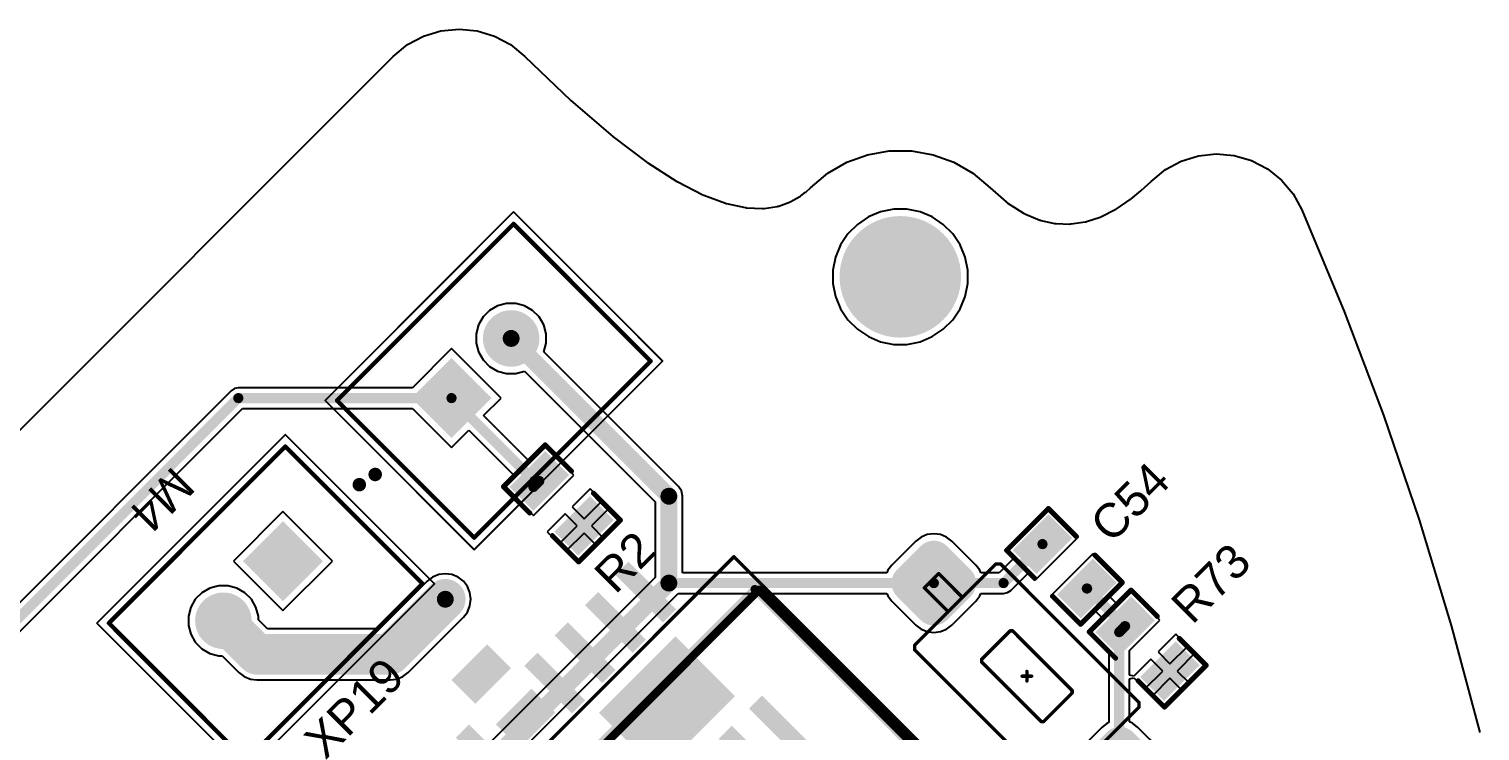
# Model space of a CAD drawing. Header units: millimetres. Extents: x 100 to 300, y 101 to 245.
# Drawn here: x 253.72 to 296.73, y 224.38 to 245.17 of the extents above; entities that cross this region are included whole.
import ezdxf

# ---------------------------------------------------------------- set-up
doc = ezdxf.new("R2010")
doc.units = ezdxf.units.MM
for name, color, linetype in [('BottomPaste', 16, 'Continuous'), ('BottomSolder', 6, 'Continuous'), ('Mechanical1', 6, 'Continuous'), ('Mechanical11', 56, 'Continuous'), ('Mechanical13', 56, 'Continuous'), ('Mechanical15', 56, 'Continuous'), ('MultiLayer', 9, 'Continuous'), ('PadHoleLayer', 156, 'Continuous'), ('TopLayer', 1, 'Continuous'), ('TopOverlay', 2, 'Continuous'), ('TopPaste', 8, 'Continuous'), ('TopSolder', 216, 'Continuous'), ('ViaHoleLayer', 16, 'Continuous')]:
    doc.layers.add(name, color=color, linetype=linetype)
doc.styles.add('Arial', font='', dxfattribs={"height": 0.2})
doc.styles.get('Arial').set_extended_font_data('Arial')

# ---------------------------------------------------------------- blocks, each defined once
blk = doc.blocks.new('HSOP_8_B_16')
at = {"layer": 'BottomPaste'}
for points in [[(-2.122, 3.7), (-1.672, 3.7), (-1.672, 1.8), (-2.122, 1.8)], [(-0.852, 3.7), (-0.402, 3.7), (-0.402, 1.8), (-0.852, 1.8)], [(0.418, 3.7), (0.868, 3.7), (0.868, 1.8), (0.418, 1.8)], [(1.688, 3.7), (2.138, 3.7), (2.138, 1.8), (1.688, 1.8)], [(-1.542, 1.15), (1.558, 1.15), (1.558, -1.25), (-1.542, -1.25)], [(-2.122, -1.9), (-1.672, -1.9), (-1.672, -3.8), (-2.122, -3.8)], [(-0.852, -1.9), (-0.402, -1.9), (-0.402, -3.8), (-0.852, -3.8)], [(0.418, -1.9), (0.868, -1.9), (0.868, -3.8), (0.418, -3.8)], [(1.688, -1.9), (2.138, -1.9), (2.138, -3.8), (1.688, -3.8)]]:
    blk.add_hatch(color=16, dxfattribs=at).paths.add_polyline_path(points)
at = {"layer": 'BottomSolder'}
for points in [[(-2.172, 3.75), (-1.622, 3.75), (-1.622, 1.75), (-2.172, 1.75)], [(-0.902, 3.75), (-0.352, 3.75), (-0.352, 1.75), (-0.902, 1.75)], [(0.368, 3.75), (0.918, 3.75), (0.918, 1.75), (0.368, 1.75)], [(1.638, 3.75), (2.188, 3.75), (2.188, 1.75), (1.638, 1.75)], [(-1.592, 1.2), (1.608, 1.2), (1.608, -1.3), (-1.592, -1.3)], [(-2.172, -1.85), (-1.622, -1.85), (-1.622, -3.85), (-2.172, -3.85)], [(-0.902, -1.85), (-0.352, -1.85), (-0.352, -3.85), (-0.902, -3.85)], [(0.368, -1.85), (0.918, -1.85), (0.918, -3.85), (0.368, -3.85)], [(1.638, -1.85), (2.188, -1.85), (2.188, -3.85), (1.638, -3.85)]]:
    blk.add_hatch(color=6, dxfattribs=at).paths.add_polyline_path(points)
blk = doc.blocks.new('JST_XH_2_34')
at = {"layer": 'BottomSolder'}
blk.add_hatch(color=6, dxfattribs=at).paths.add_polyline_path([(-2.088, 0.313), (-0.413, 0.313), (-0.413, -1.363), (-2.088, -1.363)])
h = blk.add_hatch(color=6, dxfattribs=at)
edge = h.paths.add_edge_path()
edge.add_arc((1.25, -0.525), 0.837, 0, 360)
at = {"layer": 'MultiLayer'}
h = blk.add_hatch(color=9, dxfattribs=at)
edge = h.paths.add_edge_path()
edge.add_arc((1.25, -0.525), 0.787, 0, 360)
at = {"layer": 'PadHoleLayer'}
h = blk.add_hatch(color=156, dxfattribs=at)
edge = h.paths.add_edge_path()
edge.add_arc((-1.25, -0.525), 0.525, 0, 360)
h = blk.add_hatch(color=156, dxfattribs=at)
edge = h.paths.add_edge_path()
edge.add_arc((1.25, -0.525), 0.525, 0, 360)
at = {"layer": 'TopLayer'}
blk.add_hatch(color=1, dxfattribs=at).paths.add_polyline_path([(-2.038, 0.263), (-0.463, 0.263), (-0.463, -1.313), (-2.038, -1.313)])
h = blk.add_hatch(color=1, dxfattribs=at)
edge = h.paths.add_edge_path()
edge.add_arc((1.25, -0.525), 0.787, 0, 360)
at = {"layer": 'TopSolder'}
blk.add_hatch(color=216, dxfattribs=at).paths.add_polyline_path([(-2.088, 0.313), (-0.413, 0.313), (-0.413, -1.363), (-2.088, -1.363)])
h = blk.add_hatch(color=216, dxfattribs=at)
edge = h.paths.add_edge_path()
edge.add_arc((1.25, -0.525), 0.837, 0, 360)
at = {"layer": 'Mechanical13', "const_width": 0.127}
for points in [[(3.7, 2.875), (-3.7, 2.875)], [(-3.7, -2.875), (-3.7, 2.875)], [(3.7, -2.875), (3.7, 2.875)], [(3.7, -2.875), (-3.7, -2.875)]]:
    blk.add_lwpolyline(points, dxfattribs=at)
at = {"layer": 'Mechanical13'}
for points, const_width in [([(-3.732, 2.875, 1), (-3.668, 2.875, 1)], 0.0635), ([(-3.732, 2.875, 1), (-3.668, 2.875, 1)], 0.0635), ([(3.668, 2.875, 1), (3.732, 2.875, 1)], 0.0635), ([(3.668, 2.875, 1), (3.732, 2.875, 1)], 0.0635), ([(-4.35, -0.525, 1), (-4.55, -0.525, 1)], 0.2), ([(-4.6, -0.525, 1), (-4.5, -0.525, 1)], 0.1), ([(-4.4, -0.525, 1), (-4.3, -0.525, 1)], 0.1), ([(-3.732, -2.875, 1), (-3.668, -2.875, 1)], 0.0635), ([(-3.732, -2.875, 1), (-3.668, -2.875, 1)], 0.0635), ([(3.668, -2.875, 1), (3.732, -2.875, 1)], 0.0635), ([(3.668, -2.875, 1), (3.732, -2.875, 1)], 0.0635)]:
    blk.add_lwpolyline(points, format="xyb", close=True, dxfattribs=dict(at, const_width=const_width))
at = {"layer": 'Mechanical15', "const_width": 0.05}
for points in [[(3.95, 3.125), (-3.95, 3.125)], [(-3.95, -3.125), (-3.95, 3.125)], [(3.95, -3.125), (3.95, 3.125)], [(3.95, -3.125), (-3.95, -3.125)]]:
    blk.add_lwpolyline(points, dxfattribs=at)
at = {"layer": 'Mechanical15', "const_width": 0.025}
for points in [[(-3.962, 3.125, 1), (-3.938, 3.125, 1)], [(-3.962, 3.125, 1), (-3.938, 3.125, 1)], [(3.938, 3.125, 1), (3.962, 3.125, 1)], [(3.938, 3.125, 1), (3.962, 3.125, 1)], [(-3.962, -3.125, 1), (-3.938, -3.125, 1)], [(-3.962, -3.125, 1), (-3.938, -3.125, 1)], [(3.938, -3.125, 1), (3.962, -3.125, 1)], [(3.938, -3.125, 1), (3.962, -3.125, 1)]]:
    blk.add_lwpolyline(points, format="xyb", close=True, dxfattribs=at)
at = {"layer": 'TopOverlay', "const_width": 0.127}
for points in [[(3.7, 2.875), (-3.7, 2.875)], [(-3.7, -2.875), (-3.7, 2.875)], [(3.7, -2.875), (3.7, 2.875)], [(3.7, -2.875), (-3.7, -2.875)]]:
    blk.add_lwpolyline(points, dxfattribs=at)
at = {"layer": 'TopOverlay'}
for points, const_width in [([(-3.732, 2.875, 1), (-3.668, 2.875, 1)], 0.0635), ([(-3.732, 2.875, 1), (-3.668, 2.875, 1)], 0.0635), ([(3.668, 2.875, 1), (3.732, 2.875, 1)], 0.0635), ([(3.668, 2.875, 1), (3.732, 2.875, 1)], 0.0635), ([(-4.35, -0.525, 1), (-4.55, -0.525, 1)], 0.2), ([(-4.6, -0.525, 1), (-4.5, -0.525, 1)], 0.1), ([(-4.4, -0.525, 1), (-4.3, -0.525, 1)], 0.1), ([(-3.732, -2.875, 1), (-3.668, -2.875, 1)], 0.0635), ([(-3.732, -2.875, 1), (-3.668, -2.875, 1)], 0.0635), ([(3.668, -2.875, 1), (3.732, -2.875, 1)], 0.0635), ([(3.668, -2.875, 1), (3.732, -2.875, 1)], 0.0635)]:
    blk.add_lwpolyline(points, format="xyb", close=True, dxfattribs=dict(at, const_width=const_width))
blk = doc.blocks.new('JST_XH_2_B_46')
at = {"layer": 'BottomSolder'}
blk.add_hatch(color=6, dxfattribs=at).paths.add_polyline_path([(-2.088, 1.363), (-0.413, 1.363), (-0.413, -0.313), (-2.088, -0.313)])
h = blk.add_hatch(color=6, dxfattribs=at)
edge = h.paths.add_edge_path()
edge.add_arc((1.25, 0.525), 0.837, 0, 360)
at = {"layer": 'MultiLayer'}
h = blk.add_hatch(color=9, dxfattribs=at)
edge = h.paths.add_edge_path()
edge.add_arc((1.25, 0.525), 0.787, 0, 360)
at = {"layer": 'PadHoleLayer'}
h = blk.add_hatch(color=156, dxfattribs=at)
edge = h.paths.add_edge_path()
edge.add_arc((-1.25, 0.525), 0.525, 0, 360)
h = blk.add_hatch(color=156, dxfattribs=at)
edge = h.paths.add_edge_path()
edge.add_arc((1.25, 0.525), 0.525, 0, 360)
at = {"layer": 'TopLayer'}
blk.add_hatch(color=1, dxfattribs=at).paths.add_polyline_path([(-2.038, 1.313), (-0.463, 1.313), (-0.463, -0.263), (-2.038, -0.263)])
h = blk.add_hatch(color=1, dxfattribs=at)
edge = h.paths.add_edge_path()
edge.add_arc((1.25, 0.525), 0.787, 0, 360)
at = {"layer": 'TopSolder'}
blk.add_hatch(color=216, dxfattribs=at).paths.add_polyline_path([(-2.088, 1.363), (-0.413, 1.363), (-0.413, -0.313), (-2.088, -0.313)])
h = blk.add_hatch(color=216, dxfattribs=at)
edge = h.paths.add_edge_path()
edge.add_arc((1.25, 0.525), 0.837, 0, 360)
at = {"layer": 'Mechanical13', "const_width": 0.127}
for points in [[(-3.7, 2.875), (-3.7, -2.875)], [(-3.7, 2.875), (3.7, 2.875)], [(3.7, 2.875), (3.7, -2.875)], [(-3.7, -2.875), (3.7, -2.875)]]:
    blk.add_lwpolyline(points, dxfattribs=at)
at = {"layer": 'Mechanical13'}
for points, const_width in [([(-3.732, 2.875, 1), (-3.668, 2.875, 1)], 0.0635), ([(-3.732, 2.875, 1), (-3.668, 2.875, 1)], 0.0635), ([(3.668, 2.875, 1), (3.732, 2.875, 1)], 0.0635), ([(3.668, 2.875, 1), (3.732, 2.875, 1)], 0.0635), ([(-4.35, 0.525, 1), (-4.55, 0.525, 1)], 0.2), ([(-4.6, 0.525, 1), (-4.5, 0.525, 1)], 0.1), ([(-4.4, 0.525, 1), (-4.3, 0.525, 1)], 0.1), ([(-3.732, -2.875, 1), (-3.668, -2.875, 1)], 0.0635), ([(-3.732, -2.875, 1), (-3.668, -2.875, 1)], 0.0635), ([(3.668, -2.875, 1), (3.732, -2.875, 1)], 0.0635), ([(3.668, -2.875, 1), (3.732, -2.875, 1)], 0.0635)]:
    blk.add_lwpolyline(points, format="xyb", close=True, dxfattribs=dict(at, const_width=const_width))
at = {"layer": 'Mechanical15', "const_width": 0.05}
for points in [[(-3.95, 3.125), (3.95, 3.125)], [(-3.95, 3.125), (-3.95, -3.125)], [(3.95, 3.125), (3.95, -3.125)], [(-3.95, -3.125), (3.95, -3.125)]]:
    blk.add_lwpolyline(points, dxfattribs=at)
at = {"layer": 'Mechanical15', "const_width": 0.025}
for points in [[(-3.962, 3.125, 1), (-3.938, 3.125, 1)], [(-3.962, 3.125, 1), (-3.938, 3.125, 1)], [(3.938, 3.125, 1), (3.962, 3.125, 1)], [(3.938, 3.125, 1), (3.962, 3.125, 1)], [(-3.962, -3.125, 1), (-3.938, -3.125, 1)], [(-3.962, -3.125, 1), (-3.938, -3.125, 1)], [(3.938, -3.125, 1), (3.962, -3.125, 1)], [(3.938, -3.125, 1), (3.962, -3.125, 1)]]:
    blk.add_lwpolyline(points, format="xyb", close=True, dxfattribs=at)
blk = doc.blocks.new('HSOP_8_B_60')
at = {"layer": 'BottomPaste'}
for points in [[(-2.122, 3.7), (-1.672, 3.7), (-1.672, 1.8), (-2.122, 1.8)], [(-0.852, 3.7), (-0.402, 3.7), (-0.402, 1.8), (-0.852, 1.8)], [(0.418, 3.7), (0.868, 3.7), (0.868, 1.8), (0.418, 1.8)], [(1.688, 3.7), (2.138, 3.7), (2.138, 1.8), (1.688, 1.8)], [(-1.542, 1.15), (1.558, 1.15), (1.558, -1.25), (-1.542, -1.25)], [(-2.122, -1.9), (-1.672, -1.9), (-1.672, -3.8), (-2.122, -3.8)], [(-0.852, -1.9), (-0.402, -1.9), (-0.402, -3.8), (-0.852, -3.8)], [(0.418, -1.9), (0.868, -1.9), (0.868, -3.8), (0.418, -3.8)], [(1.688, -1.9), (2.138, -1.9), (2.138, -3.8), (1.688, -3.8)]]:
    blk.add_hatch(color=16, dxfattribs=at).paths.add_polyline_path(points)
at = {"layer": 'BottomSolder'}
for points in [[(-2.172, 3.75), (-1.622, 3.75), (-1.622, 1.75), (-2.172, 1.75)], [(-0.902, 3.75), (-0.352, 3.75), (-0.352, 1.75), (-0.902, 1.75)], [(0.368, 3.75), (0.918, 3.75), (0.918, 1.75), (0.368, 1.75)], [(1.638, 3.75), (2.188, 3.75), (2.188, 1.75), (1.638, 1.75)], [(-1.592, 1.2), (1.608, 1.2), (1.608, -1.3), (-1.592, -1.3)], [(-2.172, -1.85), (-1.622, -1.85), (-1.622, -3.85), (-2.172, -3.85)], [(-0.902, -1.85), (-0.352, -1.85), (-0.352, -3.85), (-0.902, -3.85)], [(0.368, -1.85), (0.918, -1.85), (0.918, -3.85), (0.368, -3.85)], [(1.638, -1.85), (2.188, -1.85), (2.188, -3.85), (1.638, -3.85)]]:
    blk.add_hatch(color=6, dxfattribs=at).paths.add_polyline_path(points)
blk = doc.blocks.new('PTS636_SP43_LFS_71')
at = {"layer": 'BottomSolder'}
h = blk.add_hatch(color=6, dxfattribs=at)
edge = h.paths.add_edge_path()
edge.add_arc((-4.4, 0.5), 0.55, 90, 180)
edge.add_line((-4.95, 0.5), (-4.95, -0.5))
edge.add_arc((-4.4, -0.5), 0.55, 180, 270)
edge.add_line((-4.4, -1.05), (-3.4, -1.05))
edge.add_arc((-3.4, -0.5), 0.55, 270, 360)
edge.add_line((-2.85, -0.5), (-2.85, 0.5))
edge.add_arc((-3.4, 0.5), 0.55, 0, 90)
edge.add_line((-3.4, 1.05), (-4.4, 1.05))
h = blk.add_hatch(color=6, dxfattribs=at)
edge = h.paths.add_edge_path()
edge.add_arc((3.4, 0.5), 0.55, 90, 180)
edge.add_line((2.85, 0.5), (2.85, -0.5))
edge.add_arc((3.4, -0.5), 0.55, 180, 270)
edge.add_line((3.4, -1.05), (4.4, -1.05))
edge.add_arc((4.4, -0.5), 0.55, 270, 360)
edge.add_line((4.95, -0.5), (4.95, 0.5))
edge.add_arc((4.4, 0.5), 0.55, 0, 90)
edge.add_line((4.4, 1.05), (3.4, 1.05))
at = {"layer": 'MultiLayer'}
h = blk.add_hatch(color=9, dxfattribs=at)
edge = h.paths.add_edge_path()
edge.add_arc((-4.4, 0.5), 0.5, 90, 180)
edge.add_line((-4.9, 0.5), (-4.9, -0.5))
edge.add_arc((-4.4, -0.5), 0.5, 180, 270)
edge.add_line((-4.4, -1), (-3.4, -1))
edge.add_arc((-3.4, -0.5), 0.5, 270, 360)
edge.add_line((-2.9, -0.5), (-2.9, 0.5))
edge.add_arc((-3.4, 0.5), 0.5, 0, 90)
edge.add_line((-3.4, 1), (-4.4, 1))
h = blk.add_hatch(color=9, dxfattribs=at)
edge = h.paths.add_edge_path()
edge.add_arc((3.4, 0.5), 0.5, 90, 180)
edge.add_line((2.9, 0.5), (2.9, -0.5))
edge.add_arc((3.4, -0.5), 0.5, 180, 270)
edge.add_line((3.4, -1), (4.4, -1))
edge.add_arc((4.4, -0.5), 0.5, 270, 360)
edge.add_line((4.9, -0.5), (4.9, 0.5))
edge.add_arc((4.4, 0.5), 0.5, 0, 90)
edge.add_line((4.4, 1), (3.4, 1))
at = {"layer": 'PadHoleLayer'}
h = blk.add_hatch(color=156, dxfattribs=at)
edge = h.paths.add_edge_path()
edge.add_arc((-3.9, 0), 0.25, 0, 360)
h = blk.add_hatch(color=156, dxfattribs=at)
edge = h.paths.add_edge_path()
edge.add_arc((3.9, 0), 0.25, 0, 360)
at = {"layer": 'TopLayer'}
h = blk.add_hatch(color=1, dxfattribs=at)
edge = h.paths.add_edge_path()
edge.add_arc((-4.4, 0.5), 0.5, 90, 180)
edge.add_line((-4.9, 0.5), (-4.9, -0.5))
edge.add_arc((-4.4, -0.5), 0.5, 180, 270)
edge.add_line((-4.4, -1), (-3.4, -1))
edge.add_arc((-3.4, -0.5), 0.5, 270, 360)
edge.add_line((-2.9, -0.5), (-2.9, 0.5))
edge.add_arc((-3.4, 0.5), 0.5, 0, 90)
edge.add_line((-3.4, 1), (-4.4, 1))
h = blk.add_hatch(color=1, dxfattribs=at)
edge = h.paths.add_edge_path()
edge.add_arc((3.4, 0.5), 0.5, 90, 180)
edge.add_line((2.9, 0.5), (2.9, -0.5))
edge.add_arc((3.4, -0.5), 0.5, 180, 270)
edge.add_line((3.4, -1), (4.4, -1))
edge.add_arc((4.4, -0.5), 0.5, 270, 360)
edge.add_line((4.9, -0.5), (4.9, 0.5))
edge.add_arc((4.4, 0.5), 0.5, 0, 90)
edge.add_line((4.4, 1), (3.4, 1))
at = {"layer": 'TopSolder'}
h = blk.add_hatch(color=216, dxfattribs=at)
edge = h.paths.add_edge_path()
edge.add_arc((-4.4, 0.5), 0.55, 90, 180)
edge.add_line((-4.95, 0.5), (-4.95, -0.5))
edge.add_arc((-4.4, -0.5), 0.55, 180, 270)
edge.add_line((-4.4, -1.05), (-3.4, -1.05))
edge.add_arc((-3.4, -0.5), 0.55, 270, 360)
edge.add_line((-2.85, -0.5), (-2.85, 0.5))
edge.add_arc((-3.4, 0.5), 0.55, 0, 90)
edge.add_line((-3.4, 1.05), (-4.4, 1.05))
h = blk.add_hatch(color=216, dxfattribs=at)
edge = h.paths.add_edge_path()
edge.add_arc((3.4, 0.5), 0.55, 90, 180)
edge.add_line((2.85, 0.5), (2.85, -0.5))
edge.add_arc((3.4, -0.5), 0.55, 180, 270)
edge.add_line((3.4, -1.05), (4.4, -1.05))
edge.add_arc((4.4, -0.5), 0.55, 270, 360)
edge.add_line((4.95, -0.5), (4.95, 0.5))
edge.add_arc((4.4, 0.5), 0.55, 0, 90)
edge.add_line((4.4, 1.05), (3.4, 1.05))
at = {"layer": 'TopOverlay', "const_width": 0.1}
for points in [[(-2.9, 1.8), (-3, 1.7)], [(-3, 1.7), (-3, -1.7)], [(2.9, 1.8), (-2.9, 1.8)], [(2.9, 1.8), (3, 1.7)], [(3, 1.7), (3, -1.7)], [(-1.25, 0.65), (-1.3, 0.6)], [(-1.3, 0.6), (-1.3, -0.6)], [(1.25, 0.65), (-1.25, 0.65)], [(1.25, 0.65), (1.3, 0.6)], [(1.3, 0.6), (1.3, -0.6)], [(-4, 0.3), (-4, 0)], [(-3, 0.3), (-4, 0.3)], [(-4, 0), (-4, -0.3)], [(-0.1, 0.1), (0.1, -0.1)], [(0.1, 0.1), (-0.1, -0.1)], [(4, 0.3), (3, 0.3)], [(4, 0.3), (4, 0)], [(4, 0), (4, -0.3)], [(-3, -0.3), (-4, -0.3)], [(4, -0.3), (3, -0.3)], [(-1.3, -0.6), (-1.25, -0.65)], [(1.25, -0.65), (-1.25, -0.65)], [(1.3, -0.6), (1.25, -0.65)], [(-3, -1.7), (-2.9, -1.8)], [(3, -1.7), (2.9, -1.8)], [(2.9, -1.8), (-2.9, -1.8)]]:
    blk.add_lwpolyline(points, dxfattribs=at)
at = {"layer": 'TopOverlay', "const_width": 0.05}
for points in [[(-3.025, 1.7, 1), (-2.975, 1.7, 1)], [(-3.025, 1.7, 1), (-2.975, 1.7, 1)], [(-2.925, 1.8, 1), (-2.875, 1.8, 1)], [(-2.925, 1.8, 1), (-2.875, 1.8, 1)], [(2.875, 1.8, 1), (2.925, 1.8, 1)], [(2.875, 1.8, 1), (2.925, 1.8, 1)], [(2.975, 1.7, 1), (3.025, 1.7, 1)], [(2.975, 1.7, 1), (3.025, 1.7, 1)], [(-1.325, 0.6, 1), (-1.275, 0.6, 1)], [(-1.325, 0.6, 1), (-1.275, 0.6, 1)], [(-1.275, 0.65, 1), (-1.225, 0.65, 1)], [(-1.275, 0.65, 1), (-1.225, 0.65, 1)], [(1.225, 0.65, 1), (1.275, 0.65, 1)], [(1.225, 0.65, 1), (1.275, 0.65, 1)], [(1.275, 0.6, 1), (1.325, 0.6, 1)], [(1.275, 0.6, 1), (1.325, 0.6, 1)], [(-4.025, 0.3, 1), (-3.975, 0.3, 1)], [(-4.025, 0.3, 1), (-3.975, 0.3, 1)], [(-4.025, 0, 1), (-3.975, 0, 1)], [(-4.025, 0, 1), (-3.975, 0, 1)], [(-3.025, 0.3, 1), (-2.975, 0.3, 1)], [(-0.125, 0.1, 1), (-0.075, 0.1, 1)], [(0.075, 0.1, 1), (0.125, 0.1, 1)], [(2.975, 0.3, 1), (3.025, 0.3, 1)], [(3.975, 0.3, 1), (4.025, 0.3, 1)], [(3.975, 0.3, 1), (4.025, 0.3, 1)], [(3.975, 0, 1), (4.025, 0, 1)], [(3.975, 0, 1), (4.025, 0, 1)], [(-4.025, -0.3, 1), (-3.975, -0.3, 1)], [(-4.025, -0.3, 1), (-3.975, -0.3, 1)], [(-3.025, -0.3, 1), (-2.975, -0.3, 1)], [(-0.125, -0.1, 1), (-0.075, -0.1, 1)], [(0.075, -0.1, 1), (0.125, -0.1, 1)], [(2.975, -0.3, 1), (3.025, -0.3, 1)], [(3.975, -0.3, 1), (4.025, -0.3, 1)], [(3.975, -0.3, 1), (4.025, -0.3, 1)], [(-1.325, -0.6, 1), (-1.275, -0.6, 1)], [(-1.325, -0.6, 1), (-1.275, -0.6, 1)], [(-1.275, -0.65, 1), (-1.225, -0.65, 1)], [(-1.275, -0.65, 1), (-1.225, -0.65, 1)], [(1.225, -0.65, 1), (1.275, -0.65, 1)], [(1.225, -0.65, 1), (1.275, -0.65, 1)], [(1.275, -0.6, 1), (1.325, -0.6, 1)], [(1.275, -0.6, 1), (1.325, -0.6, 1)], [(-3.025, -1.7, 1), (-2.975, -1.7, 1)], [(-3.025, -1.7, 1), (-2.975, -1.7, 1)], [(2.975, -1.7, 1), (3.025, -1.7, 1)], [(2.975, -1.7, 1), (3.025, -1.7, 1)], [(-2.925, -1.8, 1), (-2.875, -1.8, 1)], [(-2.925, -1.8, 1), (-2.875, -1.8, 1)], [(2.875, -1.8, 1), (2.925, -1.8, 1)], [(2.875, -1.8, 1), (2.925, -1.8, 1)]]:
    blk.add_lwpolyline(points, format="xyb", close=True, dxfattribs=at)
blk = doc.blocks.new('RES0805_77')
at = {"layer": 'TopLayer'}
for points in [[(-1.388, 0.678), (-0.488, 0.678), (-0.488, -0.719), (-1.388, -0.719)], [(0.492, 0.678), (1.392, 0.678), (1.392, -0.719), (0.492, -0.719)]]:
    blk.add_hatch(color=1, dxfattribs=at).paths.add_polyline_path(points)
at = {"layer": 'TopPaste'}
for points in [[(-1.388, 0.678), (-0.488, 0.678), (-0.488, -0.719), (-1.388, -0.719)], [(0.492, 0.678), (1.392, 0.678), (1.392, -0.719), (0.492, -0.719)]]:
    blk.add_hatch(color=8, dxfattribs=at).paths.add_polyline_path(points)
at = {"layer": 'TopSolder'}
for points in [[(-1.438, 0.728), (-0.438, 0.728), (-0.438, -0.769), (-1.438, -0.769)], [(0.442, 0.728), (1.442, 0.728), (1.442, -0.769), (0.442, -0.769)]]:
    blk.add_hatch(color=216, dxfattribs=at).paths.add_polyline_path(points)
at = {"layer": 'TopOverlay', "const_width": 0.15}
for points in [[(-0.475, 0.85), (-1.575, 0.85)], [(-1.575, 0.825), (-1.575, -0.875)], [(1.575, 0.85), (0.475, 0.85)], [(1.575, 0.825), (1.575, -0.875)], [(-0.45, -0.9), (-1.575, -0.9)], [(1.575, -0.9), (0.475, -0.9)]]:
    blk.add_lwpolyline(points, dxfattribs=at)
at = {"layer": 'TopOverlay', "const_width": 0.075}
for points in [[(-1.613, 0.85, 1), (-1.538, 0.85, 1)], [(-1.613, 0.825, 1), (-1.538, 0.825, 1)], [(-0.513, 0.85, 1), (-0.437, 0.85, 1)], [(0.437, 0.85, 1), (0.513, 0.85, 1)], [(1.538, 0.85, 1), (1.613, 0.85, 1)], [(1.538, 0.825, 1), (1.613, 0.825, 1)], [(-1.613, -0.875, 1), (-1.538, -0.875, 1)], [(-1.613, -0.9, 1), (-1.538, -0.9, 1)], [(-0.487, -0.9, 1), (-0.412, -0.9, 1)], [(0.437, -0.9, 1), (0.513, -0.9, 1)], [(1.538, -0.875, 1), (1.613, -0.875, 1)], [(1.538, -0.9, 1), (1.613, -0.9, 1)]]:
    blk.add_lwpolyline(points, format="xyb", close=True, dxfattribs=at)
blk = doc.blocks.new('RES0805_132')
at = {"layer": 'TopLayer'}
for points in [[(-1.388, 0.678), (-0.488, 0.678), (-0.488, -0.719), (-1.388, -0.719)], [(0.492, 0.678), (1.392, 0.678), (1.392, -0.719), (0.492, -0.719)]]:
    blk.add_hatch(color=1, dxfattribs=at).paths.add_polyline_path(points)
at = {"layer": 'TopPaste'}
for points in [[(-1.388, 0.678), (-0.488, 0.678), (-0.488, -0.719), (-1.388, -0.719)], [(0.492, 0.678), (1.392, 0.678), (1.392, -0.719), (0.492, -0.719)]]:
    blk.add_hatch(color=8, dxfattribs=at).paths.add_polyline_path(points)
at = {"layer": 'TopSolder'}
for points in [[(-1.438, 0.728), (-0.438, 0.728), (-0.438, -0.769), (-1.438, -0.769)], [(0.442, 0.728), (1.442, 0.728), (1.442, -0.769), (0.442, -0.769)]]:
    blk.add_hatch(color=216, dxfattribs=at).paths.add_polyline_path(points)
at = {"layer": 'TopOverlay', "const_width": 0.15}
for points in [[(-0.475, 0.85), (-1.575, 0.85)], [(-1.575, 0.825), (-1.575, -0.875)], [(1.575, 0.85), (0.475, 0.85)], [(1.575, 0.825), (1.575, -0.875)], [(-0.45, -0.9), (-1.575, -0.9)], [(1.575, -0.9), (0.475, -0.9)]]:
    blk.add_lwpolyline(points, dxfattribs=at)
at = {"layer": 'TopOverlay', "const_width": 0.075}
for points in [[(-1.613, 0.85, 1), (-1.538, 0.85, 1)], [(-1.613, 0.825, 1), (-1.538, 0.825, 1)], [(-0.513, 0.85, 1), (-0.437, 0.85, 1)], [(0.437, 0.85, 1), (0.513, 0.85, 1)], [(1.538, 0.85, 1), (1.613, 0.85, 1)], [(1.538, 0.825, 1), (1.613, 0.825, 1)], [(-1.613, -0.875, 1), (-1.538, -0.875, 1)], [(-1.613, -0.9, 1), (-1.538, -0.9, 1)], [(-0.487, -0.9, 1), (-0.412, -0.9, 1)], [(0.437, -0.9, 1), (0.513, -0.9, 1)], [(1.538, -0.875, 1), (1.613, -0.875, 1)], [(1.538, -0.9, 1), (1.613, -0.9, 1)]]:
    blk.add_lwpolyline(points, format="xyb", close=True, dxfattribs=at)
blk = doc.blocks.new('CAP0805_157')
at = {"layer": 'TopLayer'}
for points in [[(-1.379, 0.704), (-0.479, 0.704), (-0.479, -0.693), (-1.379, -0.693)], [(0.481, 0.704), (1.381, 0.704), (1.381, -0.693), (0.481, -0.693)]]:
    blk.add_hatch(color=1, dxfattribs=at).paths.add_polyline_path(points)
at = {"layer": 'TopPaste'}
for points in [[(-1.379, 0.704), (-0.479, 0.704), (-0.479, -0.693), (-1.379, -0.693)], [(0.481, 0.704), (1.381, 0.704), (1.381, -0.693), (0.481, -0.693)]]:
    blk.add_hatch(color=8, dxfattribs=at).paths.add_polyline_path(points)
at = {"layer": 'TopSolder'}
for points in [[(-1.429, 0.754), (-0.429, 0.754), (-0.429, -0.743), (-1.429, -0.743)], [(0.431, 0.754), (1.431, 0.754), (1.431, -0.743), (0.431, -0.743)]]:
    blk.add_hatch(color=216, dxfattribs=at).paths.add_polyline_path(points)
at = {"layer": 'TopOverlay', "const_width": 0.15}
for points in [[(-1.55, 0.875), (-0.375, 0.875)], [(-1.55, -0.85), (-1.55, 0.85)], [(0.4, 0.875), (1.55, 0.875)], [(1.55, -0.85), (1.55, 0.85)], [(-1.55, -0.875), (-0.375, -0.875)], [(0.375, -0.875), (1.55, -0.875)]]:
    blk.add_lwpolyline(points, dxfattribs=at)
at = {"layer": 'TopOverlay', "const_width": 0.075}
for points in [[(-1.588, 0.875, 1), (-1.513, 0.875, 1)], [(-1.588, 0.85, 1), (-1.513, 0.85, 1)], [(-0.413, 0.875, 1), (-0.337, 0.875, 1)], [(0.362, 0.875, 1), (0.437, 0.875, 1)], [(1.512, 0.875, 1), (1.587, 0.875, 1)], [(1.512, 0.85, 1), (1.587, 0.85, 1)], [(-1.588, -0.85, 1), (-1.513, -0.85, 1)], [(-1.588, -0.875, 1), (-1.513, -0.875, 1)], [(-0.413, -0.875, 1), (-0.337, -0.875, 1)], [(0.337, -0.875, 1), (0.413, -0.875, 1)], [(1.512, -0.85, 1), (1.587, -0.85, 1)], [(1.512, -0.875, 1), (1.587, -0.875, 1)]]:
    blk.add_lwpolyline(points, format="xyb", close=True, dxfattribs=at)
blk = doc.blocks.new('CAP0805_B_184')
at = {"layer": 'BottomPaste'}
for points in [[(-1.379, 0.693), (-0.479, 0.693), (-0.479, -0.704), (-1.379, -0.704)], [(0.481, 0.693), (1.381, 0.693), (1.381, -0.704), (0.481, -0.704)]]:
    blk.add_hatch(color=16, dxfattribs=at).paths.add_polyline_path(points)
at = {"layer": 'BottomSolder'}
for points in [[(-1.429, 0.743), (-0.429, 0.743), (-0.429, -0.754), (-1.429, -0.754)], [(0.431, 0.743), (1.431, 0.743), (1.431, -0.754), (0.431, -0.754)]]:
    blk.add_hatch(color=6, dxfattribs=at).paths.add_polyline_path(points)
blk = doc.blocks.new('HC_05_197')
at = {"layer": 'Mechanical1', "const_width": 0.1}
for points in [[(-7.096, 15.037), (6.924, 15.037)], [(-7.096, -12.973), (-7.096, 15.037)]]:
    blk.add_lwpolyline(points, dxfattribs=at)
at = {"layer": 'Mechanical1', "const_width": 0.05}
blk.add_lwpolyline([(-7.121, 15.037, 1), (-7.071, 15.037, 1)], format="xyb", close=True, dxfattribs=at)
blk.add_lwpolyline([(-7.121, 15.037, 1), (-7.071, 15.037, 1)], format="xyb", close=True, dxfattribs=at)
at = {"layer": 'Mechanical11', "const_width": 0.254}
for points in [[(-7.267, 15.042), (6.957, 15.042)], [(-7.267, -14.295), (-7.267, 15.042)]]:
    blk.add_lwpolyline(points, dxfattribs=at)
at = {"layer": 'Mechanical11', "const_width": 0.127}
blk.add_lwpolyline([(-7.331, 15.042, 1), (-7.204, 15.042, 1)], format="xyb", close=True, dxfattribs=at)
blk.add_lwpolyline([(-7.331, 15.042, 1), (-7.204, 15.042, 1)], format="xyb", close=True, dxfattribs=at)
at = {"layer": 'Mechanical15', "const_width": 0.1}
for points in [[(-8.386, -14.713), (-8.386, 15.287)], [(-8.386, 15.287), (8.114, 15.287)]]:
    blk.add_lwpolyline(points, dxfattribs=at)
at = {"layer": 'Mechanical15', "const_width": 0.05}
blk.add_lwpolyline([(-8.411, 15.287, 1), (-8.361, 15.287, 1)], format="xyb", close=True, dxfattribs=at)
blk.add_lwpolyline([(-8.411, 15.287, 1), (-8.361, 15.287, 1)], format="xyb", close=True, dxfattribs=at)
at = {"layer": 'TopOverlay', "const_width": 0.2}
for points in [[(-7.186, 15.137), (7.014, 15.137)], [(-7.186, 7.587), (-7.186, 15.137)]]:
    blk.add_lwpolyline(points, dxfattribs=at)
at = {"layer": 'TopOverlay', "const_width": 0.1}
blk.add_lwpolyline([(-7.236, 15.137, 1), (-7.136, 15.137, 1)], format="xyb", close=True, dxfattribs=at)
blk.add_lwpolyline([(-7.236, 15.137, 1), (-7.136, 15.137, 1)], format="xyb", close=True, dxfattribs=at)

msp = doc.modelspace()

# ---------------------------------------------------------------- hatches: boundary and pattern name
at = {"layer": 'BottomSolder'}
h = msp.add_hatch(color=6, dxfattribs=at)
edge = h.paths.add_edge_path()
edge.add_arc((279.549, 237.83), 1.8, 0, 360)
h = msp.add_hatch(color=6, dxfattribs=at)
edge = h.paths.add_edge_path()
edge.add_arc((266.061, 228.279), 0.45, 0, 360)
at = {"layer": 'MultiLayer'}
h = msp.add_hatch(color=9, dxfattribs=at)
edge = h.paths.add_edge_path()
edge.add_arc((279.549, 237.83), 1.75, 0, 360)
at = {"layer": 'PadHoleLayer'}
h = msp.add_hatch(color=156, dxfattribs=at)
edge = h.paths.add_edge_path()
edge.add_arc((279.549, 237.83), 1.75, 0, 360)
at = {"layer": 'TopLayer'}
h = msp.add_hatch(color=1, dxfattribs=at)
edge = h.paths.add_edge_path()
edge.add_arc((279.549, 237.83), 1.75, 0, 360)
h = msp.add_hatch(color=1, dxfattribs=at)
edge = h.paths.add_edge_path()
edge.add_arc((266.061, 228.279), 0.4, 0, 360)
at = {"layer": 'TopSolder'}
h = msp.add_hatch(color=216, dxfattribs=at)
edge = h.paths.add_edge_path()
edge.add_arc((279.549, 237.83), 1.8, 0, 360)
h = msp.add_hatch(color=216, dxfattribs=at)
edge = h.paths.add_edge_path()
edge.add_arc((266.061, 228.279), 0.45, 0, 360)
at = {"layer": 'ViaHoleLayer'}
h = msp.add_hatch(color=16, dxfattribs=at)
edge = h.paths.add_edge_path()
edge.add_arc((266.061, 228.279), 0.25, 0, 360)

# ---------------------------------------------------------------- linework, layer by layer
at = {"layer": 'TopLayer'}
for p, q in [((265.933, 245.118), (266.468, 245.17)), ((266.468, 245.17), (267.003, 245.118)), ((264.944, 244.708), (265.418, 244.961)), ((265.418, 244.961), (265.933, 245.118)), ((267.003, 245.118), (267.518, 244.961)), ((267.518, 244.961), (267.992, 244.708)), ((246.071, 225.911), (264.518, 244.359)), ((264.518, 244.359), (264.944, 244.708)), ((267.992, 244.708), (268.42, 244.357)), ((268.42, 244.357), (269.768, 243.067)), ((269.768, 243.067), (269.773, 243.064)), ((269.773, 243.064), (269.778, 243.058)), ((269.778, 243.058), (271.025, 241.985)), ((271.025, 241.985), (271.033, 241.981)), ((271.033, 241.981), (271.038, 241.975)), ((271.038, 241.975), (272.046, 241.216)), ((277.967, 241.224), (278.58, 241.447)), ((278.58, 241.447), (279.223, 241.56)), ((279.223, 241.56), (279.876, 241.56)), ((279.876, 241.56), (280.519, 241.447)), ((280.519, 241.447), (281.132, 241.224)), ((287.874, 241.26), (288.383, 241.417)), ((288.383, 241.417), (288.913, 241.472)), ((288.913, 241.472), (289.444, 241.424)), ((289.444, 241.424), (289.956, 241.275)), ((272.046, 241.216), (272.055, 241.212)), ((272.055, 241.212), (272.062, 241.205)), ((272.062, 241.205), (272.929, 240.652)), ((276.889, 240.467), (277.402, 240.897)), ((277.402, 240.897), (277.967, 241.224)), ((281.132, 241.224), (281.697, 240.897)), ((281.697, 240.897), (282.212, 240.465)), ((286.98, 240.658), (287.405, 241.007)), ((287.405, 241.007), (287.874, 241.26)), ((289.956, 241.275), (290.429, 241.029)), ((290.429, 241.029), (290.845, 240.697)), ((272.929, 240.652), (272.941, 240.647)), ((272.941, 240.647), (272.95, 240.64)), ((272.95, 240.64), (273.695, 240.259)), ((276.76, 240.348), (276.889, 240.467)), ((282.212, 240.465), (282.688, 240.047)), ((286.691, 240.386), (286.98, 240.658)), ((290.845, 240.697), (291.19, 240.29)), ((273.695, 240.259), (273.71, 240.255)), ((273.71, 240.255), (273.723, 240.247)), ((273.723, 240.247), (274.362, 240.009)), ((274.362, 240.009), (274.38, 240.006)), ((274.38, 240.006), (274.396, 239.999)), ((275.945, 239.925), (276.266, 240.038)), ((276.266, 240.038), (276.286, 240.05)), ((276.286, 240.05), (276.308, 240.057)), ((276.308, 240.057), (276.573, 240.208)), ((276.573, 240.208), (276.586, 240.219)), ((276.586, 240.219), (276.601, 240.227)), ((276.601, 240.227), (276.742, 240.333)), ((276.742, 240.333), (276.75, 240.342)), ((276.75, 240.342), (276.76, 240.348)), ((282.688, 240.047), (282.705, 240.037)), ((282.705, 240.037), (282.719, 240.024)), ((282.719, 240.024), (283.202, 239.715)), ((285.95, 239.838), (286.365, 240.118)), ((286.365, 240.118), (286.373, 240.127)), ((286.373, 240.127), (286.384, 240.133)), ((286.384, 240.133), (286.678, 240.375)), ((286.678, 240.375), (286.683, 240.381)), ((286.683, 240.381), (286.691, 240.386)), ((291.19, 240.29), (291.454, 239.815)), ((274.396, 239.999), (274.945, 239.88)), ((274.945, 239.88), (274.967, 239.88)), ((274.967, 239.88), (274.988, 239.874)), ((274.988, 239.874), (275.46, 239.854)), ((275.46, 239.854), (275.484, 239.857)), ((275.484, 239.857), (275.509, 239.856)), ((275.509, 239.856), (275.898, 239.913)), ((275.898, 239.913), (275.921, 239.922)), ((275.921, 239.922), (275.945, 239.925)), ((278.602, 239.603), (278.275, 239.384)), ((278.966, 239.753), (278.602, 239.603)), ((279.353, 239.83), (278.966, 239.753)), ((279.746, 239.83), (279.353, 239.83)), ((280.133, 239.753), (279.746, 239.83)), ((280.497, 239.603), (280.133, 239.753)), ((280.824, 239.384), (280.497, 239.603)), ((283.202, 239.715), (283.223, 239.707)), ((283.223, 239.707), (283.242, 239.695)), ((283.242, 239.695), (283.681, 239.512)), ((285.065, 239.466), (285.474, 239.599)), ((285.474, 239.599), (285.491, 239.609)), ((285.491, 239.609), (285.509, 239.614)), ((285.509, 239.614), (285.921, 239.821)), ((285.921, 239.821), (285.934, 239.831)), ((285.934, 239.831), (285.95, 239.838)), ((291.454, 239.815), (292.709, 236.799)), ((278.275, 239.384), (277.996, 239.105)), ((281.103, 239.105), (280.824, 239.384)), ((283.681, 239.512), (283.704, 239.508)), ((283.704, 239.508), (283.725, 239.498)), ((283.725, 239.498), (284.124, 239.412)), ((284.124, 239.412), (284.147, 239.411)), ((284.147, 239.411), (284.17, 239.406)), ((284.17, 239.406), (284.572, 239.393)), ((284.572, 239.393), (284.595, 239.396)), ((284.595, 239.396), (284.618, 239.395)), ((284.618, 239.395), (285.024, 239.456)), ((285.024, 239.456), (285.044, 239.463)), ((285.044, 239.463), (285.065, 239.466)), ((277.777, 238.778), (277.626, 238.414)), ((277.996, 239.105), (277.777, 238.778)), ((281.322, 238.778), (281.103, 239.105)), ((281.473, 238.414), (281.322, 238.778)), ((277.626, 238.414), (277.549, 238.027)), ((281.549, 238.027), (281.473, 238.414)), ((277.549, 238.027), (277.549, 237.633)), ((281.549, 237.633), (281.549, 238.027)), ((277.549, 237.633), (277.626, 237.247)), ((281.473, 237.247), (281.549, 237.633)), ((267.876, 237.043), (267.612, 236.972)), ((268.149, 237.043), (267.876, 237.043)), ((268.413, 236.972), (268.149, 237.043)), ((277.626, 237.247), (277.777, 236.883)), ((281.322, 236.883), (281.473, 237.247)), ((267.182, 236.642), (267.046, 236.406)), ((267.376, 236.835), (267.182, 236.642)), ((267.612, 236.972), (267.376, 236.835)), ((268.65, 236.835), (268.413, 236.972)), ((268.843, 236.642), (268.65, 236.835)), ((268.979, 236.406), (268.843, 236.642)), ((277.777, 236.883), (277.996, 236.555)), ((281.103, 236.555), (281.322, 236.883)), ((292.709, 236.799), (293.868, 233.733)), ((267.046, 236.406), (266.975, 236.142)), ((266.975, 236.142), (266.975, 235.869)), ((269.05, 236.142), (268.979, 236.406)), ((269.05, 235.869), (269.05, 236.142)), ((277.996, 236.555), (278.275, 236.277)), ((278.275, 236.277), (278.602, 236.058)), ((280.497, 236.058), (280.824, 236.277)), ((280.824, 236.277), (281.103, 236.555)), ((266.245, 235.705), (265.084, 234.543)), ((267.712, 234.237), (266.245, 235.705)), ((266.975, 235.869), (267.046, 235.605)), ((268.982, 235.613), (269.05, 235.869)), ((278.602, 236.058), (278.966, 235.907)), ((278.966, 235.907), (279.353, 235.83)), ((279.353, 235.83), (279.746, 235.83)), ((279.746, 235.83), (280.133, 235.907)), ((280.133, 235.907), (280.497, 236.058)), ((267.046, 235.605), (267.182, 235.368)), ((267.182, 235.368), (267.376, 235.175)), ((272.977, 231.618), (268.982, 235.613)), ((267.376, 235.175), (267.612, 235.038)), ((267.612, 235.038), (267.876, 234.968)), ((267.876, 234.968), (268.149, 234.968)), ((268.149, 234.968), (268.405, 235.036)), ((268.405, 235.036), (272.28, 231.161)), ((259.71, 234.454), (251.384, 226.127)), ((259.809, 234.52), (259.71, 234.454)), ((259.71, 234.454), (259.71, 234.454)), ((259.926, 234.543), (259.809, 234.52)), ((259.927, 234.543), (259.926, 234.543)), ((265.084, 234.543), (259.927, 234.543)), ((267.195, 233.72), (267.712, 234.237)), ((251.906, 225.784), (260.053, 233.931)), ((260.053, 233.931), (265.084, 233.931)), ((265.084, 233.931), (266.245, 232.77)), ((268.567, 232.348), (267.195, 233.72)), ((293.868, 233.733), (294.925, 230.631)), ((266.245, 232.77), (266.762, 233.287)), ((266.762, 233.287), (268.134, 231.915)), ((269.024, 232.805), (268.567, 232.348)), ((269.872, 231.956), (269.024, 232.805)), ((268.134, 231.915), (267.824, 231.605)), ((268.672, 230.756), (269.872, 231.956)), ((267.824, 231.605), (268.672, 230.756)), ((270.353, 231.546), (269.824, 231.017)), ((270.707, 231.193), (270.353, 231.546)), ((273.065, 231.486), (272.977, 231.618)), ((272.977, 231.618), (272.977, 231.618)), ((273.096, 231.33), (273.065, 231.486)), ((269.824, 231.017), (270.177, 230.663)), ((270.177, 230.663), (270.707, 231.193)), ((270.919, 230.98), (270.39, 230.451)), ((271.272, 230.627), (270.919, 230.98)), ((272.28, 231.161), (272.28, 228.927)), ((273.096, 229.064), (273.096, 231.33)), ((261.249, 230.877), (259.782, 229.409)), ((262.717, 229.409), (261.249, 230.877)), ((269.612, 230.805), (269.082, 230.275)), ((269.965, 230.451), (269.612, 230.805)), ((270.743, 230.098), (271.272, 230.627)), ((283.938, 230.936), (282.739, 229.736)), ((284.787, 230.087), (283.938, 230.936)), ((294.925, 230.631), (295.88, 227.497)), ((269.082, 230.275), (269.436, 229.922)), ((269.436, 229.922), (269.965, 230.451)), ((270.177, 230.239), (269.648, 229.71)), ((270.531, 229.885), (270.177, 230.239)), ((270.39, 230.451), (270.743, 230.098)), ((280.164, 230.12), (280.007, 230)), ((280.346, 230.196), (280.164, 230.12)), ((280.542, 230.221), (280.346, 230.196)), ((280.738, 230.196), (280.542, 230.221)), ((280.921, 230.12), (280.738, 230.196)), ((281.077, 230), (280.921, 230.12)), ((269.648, 229.71), (270.002, 229.356)), ((270.002, 229.356), (270.531, 229.885)), ((280.007, 230), (279.3, 229.293)), ((281.784, 229.293), (281.077, 230)), ((282.739, 229.736), (282.947, 229.528)), ((283.587, 228.888), (284.787, 230.087)), ((259.782, 229.409), (261.249, 227.942)), ((261.249, 227.942), (262.717, 229.409)), ((279.3, 229.293), (279.18, 229.136)), ((281.905, 229.136), (281.784, 229.293)), ((282.947, 229.528), (282.482, 229.064)), ((285.254, 229.621), (284.054, 228.421)), ((286.102, 228.772), (285.254, 229.621)), ((272.28, 228.927), (256.727, 213.373)), ((265.683, 228.934), (265.526, 228.814)), ((265.865, 229.01), (265.683, 228.934)), ((266.061, 229.035), (265.865, 229.01)), ((266.257, 229.01), (266.061, 229.035)), ((266.439, 228.934), (266.257, 229.01)), ((266.596, 228.814), (266.439, 228.934)), ((279.15, 229.064), (273.096, 229.064)), ((279.18, 229.136), (279.15, 229.064)), ((281.934, 229.064), (281.905, 229.136)), ((282.482, 229.064), (281.934, 229.064)), ((282.825, 228.541), (283.379, 229.095)), ((283.379, 229.095), (283.587, 228.888)), ((257.304, 212.796), (272.959, 228.452)), ((258.845, 228.472), (258.651, 228.279)), ((259.081, 228.608), (258.845, 228.472)), ((259.345, 228.679), (259.081, 228.608)), ((259.618, 228.679), (259.345, 228.679)), ((259.882, 228.608), (259.618, 228.679)), ((260.119, 228.472), (259.882, 228.608)), ((260.312, 228.279), (260.119, 228.472)), ((265.526, 228.814), (264.114, 227.402)), ((266.716, 228.657), (266.596, 228.814)), ((266.792, 228.475), (266.716, 228.657)), ((266.817, 228.279), (266.792, 228.475)), ((272.959, 228.452), (279.15, 228.452)), ((279.15, 228.452), (279.18, 228.379)), ((281.905, 228.379), (281.934, 228.452)), ((281.934, 228.452), (282.609, 228.452)), ((282.609, 228.452), (282.726, 228.475)), ((282.609, 228.452), (282.609, 228.452)), ((282.726, 228.475), (282.825, 228.541)), ((284.054, 228.421), (284.902, 227.572)), ((285.723, 228.393), (286.102, 228.772)), ((286, 228.116), (285.723, 228.393)), ((286.389, 228.505), (286, 228.116)), ((287.237, 227.656), (286.389, 228.505)), ((258.515, 228.042), (258.444, 227.778)), ((258.651, 228.279), (258.515, 228.042)), ((260.448, 228.042), (260.312, 228.279)), ((260.519, 227.778), (260.448, 228.042)), ((266.716, 227.901), (266.792, 228.083)), ((266.792, 228.083), (266.817, 228.279)), ((279.18, 228.379), (279.3, 228.223)), ((279.3, 228.223), (280.007, 227.516)), ((281.077, 227.516), (281.784, 228.223)), ((281.784, 228.223), (281.905, 228.379)), ((284.902, 227.572), (285.291, 227.961)), ((285.291, 227.961), (285.568, 227.684)), ((258.444, 227.778), (258.444, 227.505)), ((260.519, 227.674), (260.519, 227.778)), ((260.791, 227.402), (260.519, 227.674)), ((264.963, 226.111), (266.596, 227.744)), ((266.596, 227.744), (266.716, 227.901)), ((285.568, 227.684), (285.189, 227.305)), ((286.343, 226.762), (287.237, 227.656)), ((258.444, 227.505), (258.515, 227.241)), ((258.515, 227.241), (258.651, 227.004)), ((264.114, 227.402), (260.791, 227.402)), ((280.007, 227.516), (280.164, 227.395)), ((280.164, 227.395), (280.346, 227.32)), ((280.346, 227.32), (280.542, 227.294)), ((280.542, 227.294), (280.738, 227.32)), ((280.738, 227.32), (280.921, 227.395)), ((280.921, 227.395), (281.077, 227.516)), ((285.189, 227.305), (285.731, 226.762)), ((287.718, 227.246), (287.189, 226.717)), ((288.071, 226.893), (287.718, 227.246)), ((295.88, 227.497), (296.732, 224.332)), ((258.651, 227.004), (258.845, 226.811)), ((258.845, 226.811), (259.081, 226.675)), ((259.081, 226.675), (259.345, 226.604)), ((285.731, 226.762), (285.731, 224.626)), ((286.343, 226.03), (286.343, 226.762)), ((287.189, 226.717), (287.542, 226.363)), ((287.542, 226.363), (288.071, 226.893)), ((288.284, 226.68), (287.754, 226.151)), ((288.637, 226.327), (288.284, 226.68)), ((259.345, 226.604), (259.449, 226.604)), ((259.449, 226.604), (259.943, 226.111)), ((286.977, 226.505), (286.534, 226.062)), ((287.33, 226.151), (286.977, 226.505)), ((288.108, 225.798), (288.637, 226.327)), ((259.943, 226.111), (260.099, 225.99)), ((260.099, 225.99), (260.282, 225.915)), ((260.282, 225.915), (260.478, 225.889)), ((260.478, 225.889), (260.478, 225.889)), ((260.478, 225.889), (264.428, 225.889)), ((264.428, 225.889), (264.623, 225.915)), ((264.623, 225.915), (264.806, 225.99)), ((264.806, 225.99), (264.963, 226.111)), ((286.47, 225.998), (286.343, 226.03)), ((286.343, 225.921), (286.47, 225.953)), ((286.343, 224.643), (286.343, 225.921)), ((286.534, 226.062), (286.47, 225.998)), ((286.47, 225.953), (286.528, 225.895)), ((286.528, 225.895), (286.801, 225.622)), ((286.801, 225.622), (287.33, 226.151)), ((287.542, 225.939), (287.013, 225.41)), ((287.896, 225.585), (287.542, 225.939)), ((287.754, 226.151), (288.108, 225.798)), ((287.013, 225.41), (287.367, 225.056)), ((287.367, 225.056), (287.896, 225.585)), ((285.679, 224.605), (285.523, 224.484)), ((285.731, 224.626), (285.679, 224.605)), ((286.436, 224.605), (286.343, 224.643)), ((286.593, 224.484), (286.436, 224.605)), ((285.523, 224.484), (284.816, 223.777)), ((287.3, 223.777), (286.593, 224.484))]:
    msp.add_line(p, q, dxfattribs=at)
for points, const_width in [([(268.013, 236.005), (272.688, 231.33)], 0.5), ([(251.6, 225.911), (259.926, 234.237)], 0.3), ([(259.926, 234.237), (266.245, 234.237)], 0.3), ([(266.245, 234.237), (268.702, 231.781)], 0.3), ([(268.672, 231.605), (268.848, 231.781)], 0.3), ([(268.702, 231.781), (268.848, 231.781)], 0.3), ([(272.688, 228.758), (272.688, 231.33)], 0.5), ([(282.609, 228.758), (283.763, 229.912)], 0.3), ([(256.415, 212.485), (272.688, 228.758)], 0.5), ([(264.428, 226.646), (266.061, 228.279)], 1.2), ([(272.688, 228.758), (280.542, 228.758)], 0.3), ([(280.542, 228.758), (282.609, 228.758)], 0.3), ([(285.078, 228.597), (285.087, 228.597)], 0.3), ([(285.087, 228.597), (286.203, 227.481)], 0.3), ([(259.482, 227.642), (260.478, 226.646)], 1.2), ([(286.037, 227.305), (286.213, 227.481)], 0.3), ([(286.203, 227.481), (286.213, 227.481)], 0.3), ([(260.478, 226.646), (264.428, 226.646)], 1.2), ([(286.037, 223.263), (286.037, 227.305)], 0.3)]:
    msp.add_lwpolyline(points, dxfattribs=dict(at, const_width=const_width))
for points, const_width in [([(267.888, 236.005, 1), (268.138, 236.005, 1)], 0.25), ([(259.851, 234.237, 1), (260.001, 234.237, 1)], 0.15), ([(259.851, 234.237, 1), (260.001, 234.237, 1)], 0.15), ([(266.17, 234.237, 1), (266.32, 234.237, 1)], 0.15), ([(266.17, 234.237, 1), (266.32, 234.237, 1)], 0.15), ([(268.627, 231.781, 1), (268.777, 231.781, 1)], 0.15), ([(268.627, 231.781, 1), (268.777, 231.781, 1)], 0.15), ([(268.773, 231.781, 1), (268.923, 231.781, 1)], 0.15), ([(268.773, 231.781, 1), (268.923, 231.781, 1)], 0.15), ([(268.597, 231.605, 1), (268.747, 231.605, 1)], 0.15), ([(272.563, 231.33, 1), (272.813, 231.33, 1)], 0.25), ([(272.563, 231.33, 1), (272.813, 231.33, 1)], 0.25), ([(283.688, 229.912, 1), (283.838, 229.912, 1)], 0.15), ([(265.761, 228.279, 1), (266.361, 228.279, 1)], 0.6), ([(272.563, 228.758, 1), (272.813, 228.758, 1)], 0.25), ([(272.563, 228.758, 1), (272.813, 228.758, 1)], 0.25), ([(272.613, 228.758, 1), (272.763, 228.758, 1)], 0.15), ([(280.467, 228.758, 1), (280.617, 228.758, 1)], 0.15), ([(280.467, 228.758, 1), (280.617, 228.758, 1)], 0.15), ([(282.534, 228.758, 1), (282.684, 228.758, 1)], 0.15), ([(282.534, 228.758, 1), (282.684, 228.758, 1)], 0.15), ([(285.003, 228.597, 1), (285.153, 228.597, 1)], 0.15), ([(285.012, 228.597, 1), (285.162, 228.597, 1)], 0.15), ([(285.012, 228.597, 1), (285.162, 228.597, 1)], 0.15), ([(259.182, 227.642, 1), (259.782, 227.642, 1)], 0.6), ([(286.128, 227.481, 1), (286.278, 227.481, 1)], 0.15), ([(286.128, 227.481, 1), (286.278, 227.481, 1)], 0.15), ([(286.138, 227.481, 1), (286.288, 227.481, 1)], 0.15), ([(286.138, 227.481, 1), (286.288, 227.481, 1)], 0.15), ([(260.178, 226.646, 1), (260.778, 226.646, 1)], 0.6), ([(260.178, 226.646, 1), (260.778, 226.646, 1)], 0.6), ([(264.128, 226.646, 1), (264.728, 226.646, 1)], 0.6), ([(264.128, 226.646, 1), (264.728, 226.646, 1)], 0.6), ([(285.962, 227.305, 1), (286.112, 227.305, 1)], 0.15), ([(285.962, 227.305, 1), (286.112, 227.305, 1)], 0.15)]:
    msp.add_lwpolyline(points, format="xyb", close=True, dxfattribs=dict(at, const_width=const_width))

# ---------------------------------------------------------------- block references
for name, p, rotation in [('JST_XH_2_B_46', (267.5, 234.75), 45), ('JST_XH_2_34', (260.737, 228.154), 225), ('RES0805_132', (269.5, 231.1), 135), ('CAP0805_157', (284.415, 229.251), 315), ('PTS636_SP43_LFS_71', (283.3, 226), 135), ('HC_05_197', (269.737, 212.799), 315), ('HSOP_8_B_16', (272.676, 225.133), 225), ('RES0805_77', (286.865, 226.8), 135), ('CAP0805_B_184', (267.788, 225.41), 315), ('HSOP_8_B_60', (267.949, 220.309), 225)]:
    msp.add_blockref(name, p, dxfattribs=dict(rotation=rotation))

# ---------------------------------------------------------------- texts
at = {"layer": 'TopOverlay', "style": 'Arial'}
for s, rotation, p in [('C54', 45, (285.8, 229.9)), ('M4', 225, (258, 232.25)), ('R2', 45, (271.1, 228.4)), ('R73', 45, (288.2, 227.5)), ('XP19', 45, (262.5, 223.5))]:
    msp.add_text(s, height=1, rotation=rotation, dxfattribs=at).set_placement(p)

doc.saveas('drawing.dxf')
